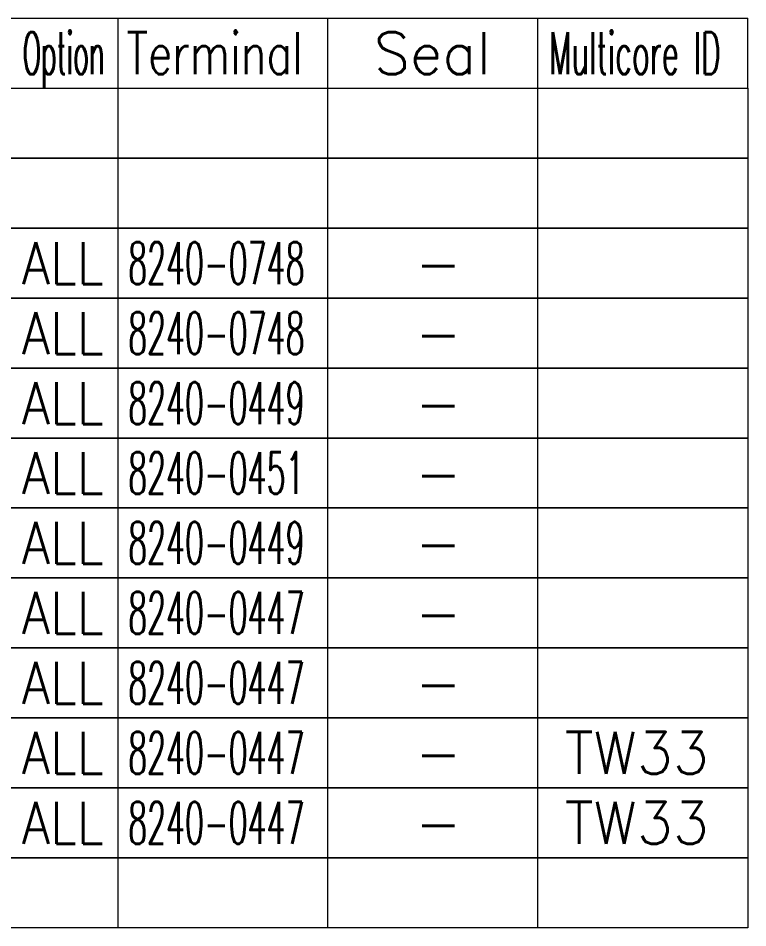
# Model space of a CAD drawing. Header units: inches. Extents: x 47316 to 59086, y 3141 to 11743.
# Drawn here: x 50655 to 50707.1, y 5679.3 to 5744.3 of the extents above; entities that cross this region are included whole.
import ezdxf

# ---------------------------------------------------------------- set-up
doc = ezdxf.new("R2010")
doc.units = ezdxf.units.IN
doc.header["$MEASUREMENT"] = 0
doc.styles.get("Standard").update_dxf_attribs({"font": ''})
doc.styles.get('Standard').set_extended_font_data('SimSun')

msp = doc.modelspace()

# ---------------------------------------------------------------- linework, layer by layer
at = {"color": 0, "linetype": 'Continuous', "lineweight": 15}
for p, q in [((50542.098, 5744.349), (50707.098, 5744.349)), ((50542.098, 5739.349), (50707.098, 5739.349))]:
    msp.add_line(p, q, dxfattribs=at)
at = {"color": 7, "linetype": 'Continuous', "lineweight": 15}
for p, q in [((50662.098, 5739.349), (50662.098, 5744.349)), ((50677.098, 5739.349), (50677.098, 5744.349)), ((50692.098, 5739.349), (50692.098, 5744.349)), ((50707.098, 5739.349), (50707.098, 5744.349))]:
    msp.add_line(p, q, dxfattribs=at)
at = {"color": 102, "linetype": 'Continuous', "lineweight": 15}
for p, q in [((50662.098, 5734.349), (50662.098, 5739.349)), ((50677.098, 5734.349), (50677.098, 5739.349)), ((50692.098, 5734.349), (50692.098, 5739.349)), ((50662.098, 5729.349), (50662.098, 5734.349)), ((50677.098, 5729.349), (50677.098, 5734.349)), ((50692.098, 5729.349), (50692.098, 5734.349)), ((50662.098, 5724.349), (50662.098, 5729.349)), ((50677.098, 5724.349), (50677.098, 5729.349)), ((50692.098, 5724.349), (50692.098, 5729.349)), ((50662.098, 5719.349), (50662.098, 5724.349)), ((50677.098, 5719.349), (50677.098, 5724.349)), ((50692.098, 5719.349), (50692.098, 5724.349)), ((50662.098, 5714.349), (50662.098, 5719.349)), ((50677.098, 5714.349), (50677.098, 5719.349)), ((50692.098, 5714.349), (50692.098, 5719.349)), ((50662.098, 5709.349), (50662.098, 5714.349)), ((50677.098, 5709.349), (50677.098, 5714.349)), ((50692.098, 5709.349), (50692.098, 5714.349)), ((50662.098, 5704.349), (50662.098, 5709.349)), ((50677.098, 5704.349), (50677.098, 5709.349)), ((50692.098, 5704.349), (50692.098, 5709.349)), ((50662.098, 5699.349), (50662.098, 5704.349)), ((50677.098, 5699.349), (50677.098, 5704.349)), ((50692.098, 5699.349), (50692.098, 5704.349)), ((50662.098, 5694.349), (50662.098, 5699.349)), ((50677.098, 5694.349), (50677.098, 5699.349)), ((50692.098, 5694.349), (50692.098, 5699.349)), ((50662.098, 5689.349), (50662.098, 5694.349)), ((50677.098, 5689.349), (50677.098, 5694.349)), ((50692.098, 5689.349), (50692.098, 5694.349)), ((50662.098, 5684.349), (50662.098, 5689.349)), ((50677.098, 5684.349), (50677.098, 5689.349)), ((50692.098, 5684.349), (50692.098, 5689.349)), ((50662.098, 5679.349), (50662.098, 5684.349)), ((50677.098, 5679.349), (50677.098, 5684.349)), ((50692.098, 5679.349), (50692.098, 5684.349))]:
    msp.add_line(p, q, dxfattribs=at)
at = {"color": 0, "linetype": 'Continuous', "lineweight": 15}
for points in [[(50624.598, 5734.349), (50624.598, 5739.349), (50707.098, 5739.349), (50707.098, 5734.349)], [(50624.598, 5729.349), (50624.598, 5734.349), (50707.098, 5734.349), (50707.098, 5729.349)], [(50624.598, 5724.349), (50624.598, 5729.349), (50707.098, 5729.349), (50707.098, 5724.349)], [(50624.598, 5719.349), (50624.598, 5724.349), (50707.098, 5724.349), (50707.098, 5719.349)], [(50624.598, 5714.349), (50624.598, 5719.349), (50707.098, 5719.349), (50707.098, 5714.349)], [(50624.598, 5709.349), (50624.598, 5714.349), (50707.098, 5714.349), (50707.098, 5709.349)], [(50624.598, 5704.349), (50624.598, 5709.349), (50707.098, 5709.349), (50707.098, 5704.349)], [(50624.598, 5699.349), (50624.598, 5704.349), (50707.098, 5704.349), (50707.098, 5699.349)], [(50624.598, 5694.349), (50624.598, 5699.349), (50707.098, 5699.349), (50707.098, 5694.349)], [(50624.598, 5689.349), (50624.598, 5694.349), (50707.098, 5694.349), (50707.098, 5689.349)], [(50624.598, 5684.349), (50624.598, 5689.349), (50707.098, 5689.349), (50707.098, 5684.349)], [(50624.598, 5679.349), (50624.598, 5684.349), (50707.098, 5684.349), (50707.098, 5679.349)]]:
    msp.add_lwpolyline(points, close=True, dxfattribs=at)

# ---------------------------------------------------------------- texts
at = {"color": 7, "linetype": 'Continuous', "lineweight": 15, "char_height": 3, "attachment_point": 1}
for s, insert, width in [('\\Fromans.shx;\\W0.4595959596;\\T1.0000000000;\\o\\lOption', (50655.295, 5743.349), 6.5), ('\\Fromans.shx;\\W0.7480916031;\\T1.0000000000;\\o\\lTerminal', (50662.705, 5743.349), 14), ('\\Fromans.shx;\\W0.5185185185;\\T1.0000000000;\\o\\lMulticore ID', (50692.894, 5743.349), 14), ('\\Fromans.shx;\\W1.0000000000;\\T1.0000000000;\\o\\lSeal', (50680.383, 5743.349), 9.28571)]:
    msp.add_mtext(s, dxfattribs=dict(at, insert=insert, width=width))
at = {"color": 140, "linetype": 'Continuous', "lineweight": 15, "char_height": 3, "attachment_point": 1}
for s, insert, width in [('\\Fromans.shx;\\W0.8750000000;\\T1.0000000000;\\o\\lALL', (50655.223, 5728.349), 6.5), ('\\Fromans.shx;\\W1.0000000000;\\T1.0000000000;\\o\\l-', (50683.312, 5728.349), 3.71429), ('\\Fromans.shx;\\W0.8750000000;\\T1.0000000000;\\o\\lALL', (50655.223, 5723.349), 6.5), ('\\Fromans.shx;\\W1.0000000000;\\T1.0000000000;\\o\\l-', (50683.312, 5723.349), 3.71429), ('\\Fromans.shx;\\W0.8750000000;\\T1.0000000000;\\o\\lALL', (50655.223, 5718.349), 6.5), ('\\Fromans.shx;\\W1.0000000000;\\T1.0000000000;\\o\\l-', (50683.312, 5718.349), 3.71429), ('\\Fromans.shx;\\W0.8750000000;\\T1.0000000000;\\o\\lALL', (50655.223, 5713.349), 6.5), ('\\Fromans.shx;\\W1.0000000000;\\T1.0000000000;\\o\\l-', (50683.312, 5713.349), 3.71429), ('\\Fromans.shx;\\W0.8750000000;\\T1.0000000000;\\o\\lALL', (50655.223, 5708.349), 6.5), ('\\Fromans.shx;\\W1.0000000000;\\T1.0000000000;\\o\\l-', (50683.312, 5708.349), 3.71429), ('\\Fromans.shx;\\W0.8750000000;\\T1.0000000000;\\o\\lALL', (50655.223, 5703.349), 6.5), ('\\Fromans.shx;\\W1.0000000000;\\T1.0000000000;\\o\\l-', (50683.312, 5703.349), 3.71429), ('\\Fromans.shx;\\W0.8750000000;\\T1.0000000000;\\o\\lALL', (50655.223, 5698.349), 6.5), ('\\Fromans.shx;\\W1.0000000000;\\T1.0000000000;\\o\\l-', (50683.312, 5698.349), 3.71429), ('\\Fromans.shx;\\W0.8750000000;\\T1.0000000000;\\o\\lALL', (50655.223, 5693.349), 6.5), ('\\Fromans.shx;\\W1.0000000000;\\T1.0000000000;\\o\\l-', (50683.312, 5693.349), 3.71429), ('\\Fromans.shx;\\W0.8750000000;\\T1.0000000000;\\o\\lALL', (50655.223, 5688.349), 6.5), ('\\Fromans.shx;\\W1.0000000000;\\T1.0000000000;\\o\\l-', (50683.312, 5688.349), 3.71429)]:
    msp.add_mtext(s, dxfattribs=dict(at, insert=insert, width=width))
at = {"color": 21, "linetype": 'Continuous', "lineweight": 15, "char_height": 3, "attachment_point": 1}
for s, insert, width in [('\\Fromans.shx;\\W0.5268817204;\\T1.0000000000;\\o\\l8240-0748', (50662.824, 5728.349), 14), ('\\Fromans.shx;\\W0.5268817204;\\T1.0000000000;\\o\\l8240-0748', (50662.824, 5723.349), 14), ('\\Fromans.shx;\\W0.5268817204;\\T1.0000000000;\\o\\l8240-0449', (50662.824, 5718.349), 14), ('\\Fromans.shx;\\W0.5268817204;\\T1.0000000000;\\o\\l8240-0451', (50662.824, 5713.349), 14), ('\\Fromans.shx;\\W0.5268817204;\\T1.0000000000;\\o\\l8240-0449', (50662.824, 5708.349), 14), ('\\Fromans.shx;\\W0.5268817204;\\T1.0000000000;\\o\\l8240-0447', (50662.824, 5703.349), 14), ('\\Fromans.shx;\\W0.5268817204;\\T1.0000000000;\\o\\l8240-0447', (50662.824, 5698.349), 14), ('\\Fromans.shx;\\W0.5268817204;\\T1.0000000000;\\o\\l8240-0447', (50662.824, 5693.349), 14), ('\\Fromans.shx;\\W1.0000000000;\\T1.0000000000;\\o\\lTW33', (50694.026, 5693.349), 11.42857), ('\\Fromans.shx;\\W0.5268817204;\\T1.0000000000;\\o\\l8240-0447', (50662.824, 5688.349), 14), ('\\Fromans.shx;\\W1.0000000000;\\T1.0000000000;\\o\\lTW33', (50694.026, 5688.349), 11.42857)]:
    msp.add_mtext(s, dxfattribs=dict(at, insert=insert, width=width))

doc.saveas('drawing.dxf')
